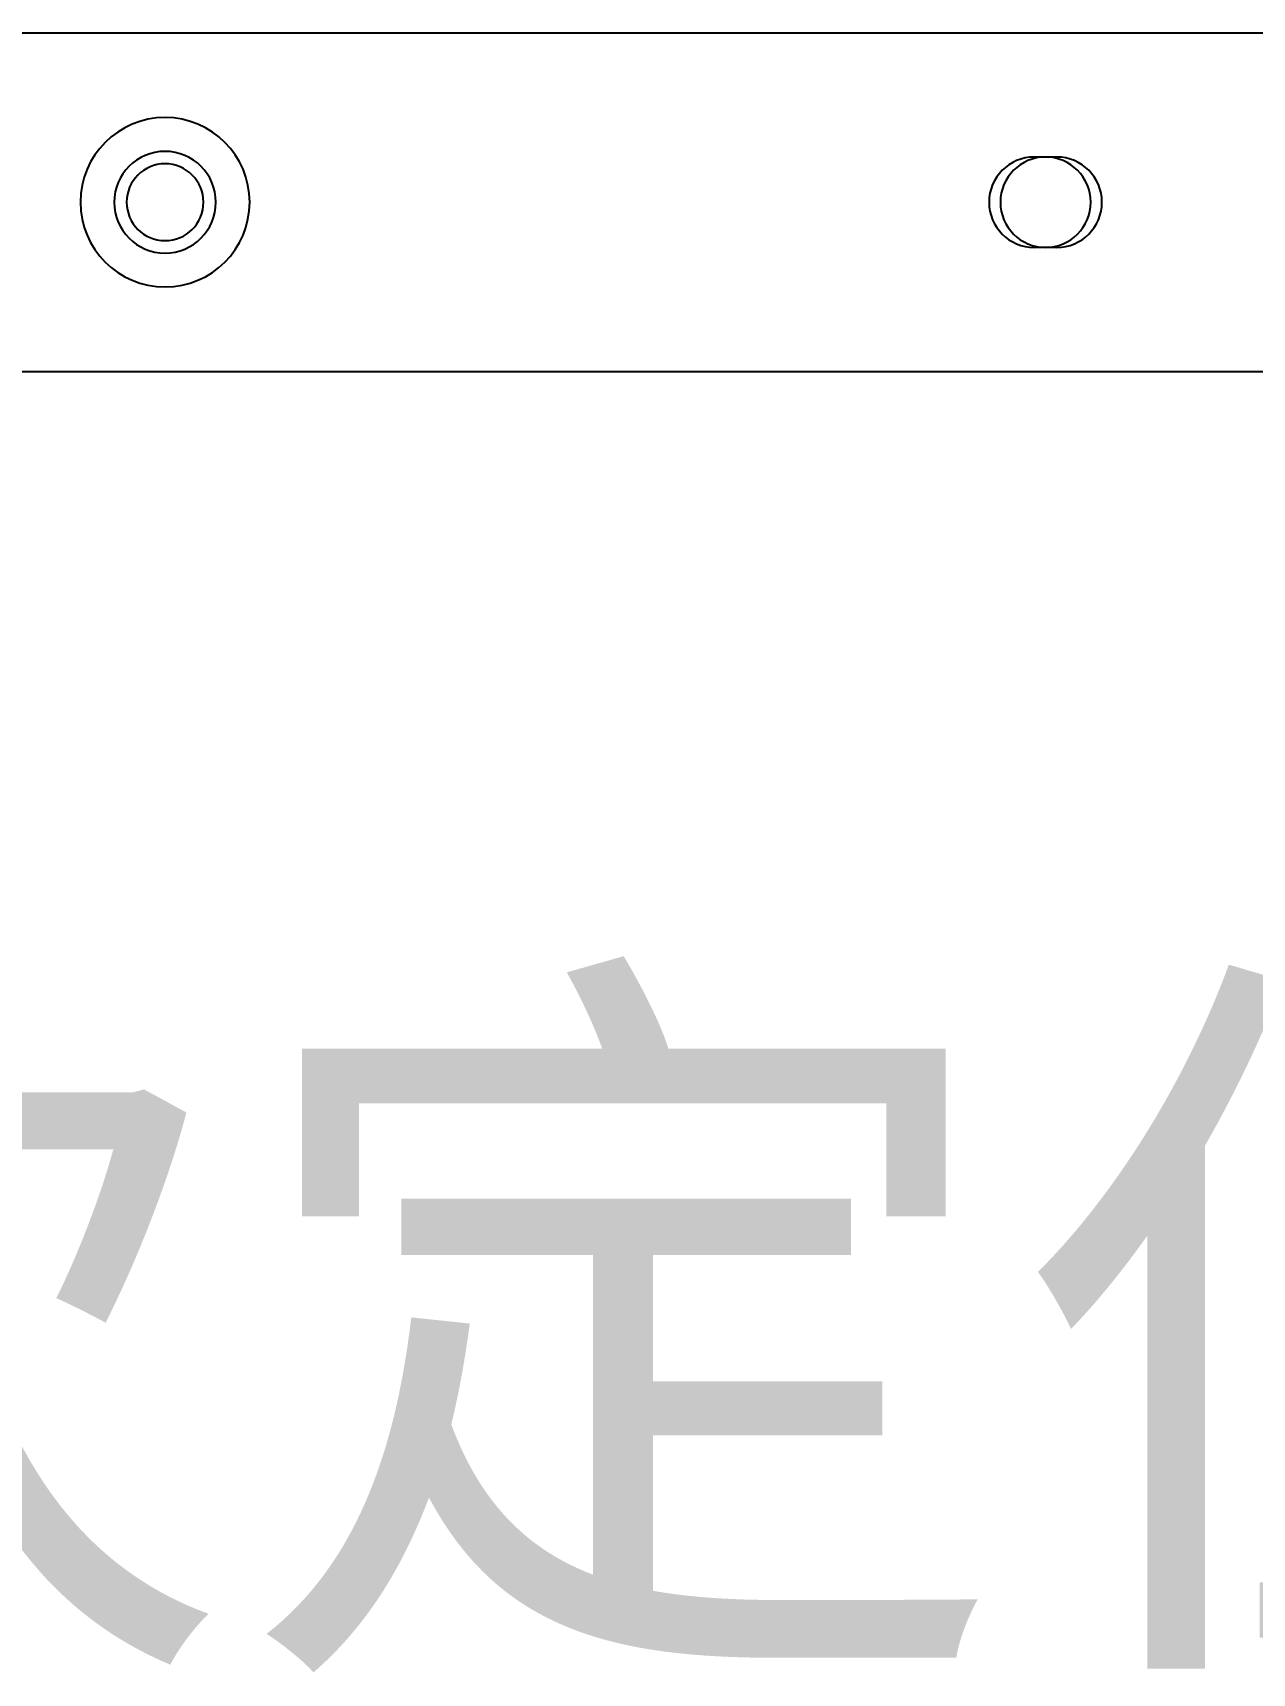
# Model space of a CAD drawing. Header units: millimetres. Extents: x 914 to 910632, y -176 to 682692.
# Drawn here: x 2383.121 to 2384.822, y 1912.07 to 1914.358 of the extents above; entities that cross this region are included whole.
import ezdxf

# ---------------------------------------------------------------- set-up
doc = ezdxf.new("R2010")
doc.units = ezdxf.units.MM
doc.styles.add('宋体', font='')
doc.styles.get('宋体').set_extended_font_data('宋体')

msp = doc.modelspace()

# ---------------------------------------------------------------- linework, layer by layer
at = {"color": 7, "linetype": 'Continuous'}
for p, q in [((2382.2974, 1914.3579), (2385.4474, 1914.3579)), ((2384.5496, 1914.1846), (2384.5181, 1914.1846)), ((2384.5496, 1914.0586), (2384.5181, 1914.0586)), ((2382.2974, 1913.8854), (2385.4474, 1913.8854))]:
    msp.add_line(p, q, dxfattribs=at)
for centre, radius, start, end in [((2383.3054, 1914.1216), 0.1181, 90, 270), ((2383.3054, 1914.1216), 0.1181, 270, 90), ((2383.3054, 1914.1216), 0.0709, 90, 270), ((2383.3054, 1914.1216), 0.0709, 270, 90), ((2383.3054, 1914.1216), 0.0536, 0, 180), ((2384.5181, 1914.1216), 0.063, 90, 270), ((2384.5339, 1914.1216), 0.063, 0, 180), ((2384.5496, 1914.1216), 0.063, 270, 90), ((2383.3054, 1914.1216), 0.0536, 180, 0), ((2384.5339, 1914.1216), 0.063, 180, 0)]:
    msp.add_arc(centre, radius, start, end, dxfattribs=at)

# ---------------------------------------------------------------- texts
at = {"color": 0, "insert": (2381.26, 1912.9477), "char_height": 0.7875, "width": 42.325253, "attachment_point": 1, "style": '宋体'}
msp.add_mtext('{\\fSimSun|b0|i0|c134|p2;二次定位}', dxfattribs=at)

doc.saveas('drawing.dxf')
